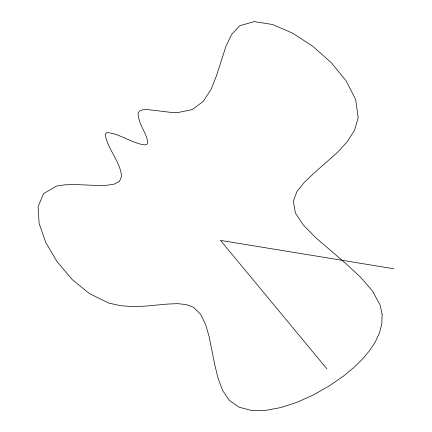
<?xml version="1.0" encoding="UTF-8"?>
<svg xmlns="http://www.w3.org/2000/svg" width="432" height="432" viewBox="0 0 432 432"><rect width="100%" height="100%" fill="white"/><g stroke="black" fill="none" stroke-linecap="round" stroke-linejoin="round"><path stroke-width="0.65" d="M393.914 268.774L220.487 240.403L326.894 368.852M382.142 314.507L381.834 323.644L379.507 332.78L375.332 341.842L369.484 350.757L362.146 359.456L353.495 367.875L343.694 375.932L329.114 386.019L313.394 394.924L297.157 402.23L280.989 407.522L265.502 410.384L251.294 410.4L238.977 407.155L229.149 400.226L222.685 390.582L218.122 378.486L214.796 364.878L209.207 336.933L205.616 324.475L200.615 314.291L193.531 307.314L186.224 304.538L177.493 303.658L167.573 304.058L145.163 306.148L133.153 306.58L120.938 305.764L108.751 303.059L89.478 293.657L71.912 279.261L57.024 261.614L45.776 242.476L39.145 223.592L38.086 206.728L43.567 193.628L56.56 186.052L65.583 184.766L75.816 184.599L96.979 185.425L106.445 185.323L114.183 184.145L119.47 181.343L121.57 176.364C120.22 160.974 107.557 149.348 105.138 134.352L106.952 132.516C120.231 133.844 131.355 143.019 144.542 144.936L147.193 144.191L147.76 142.036C146.097 131.938 138.056 123.584 138.148 113.141L139.763 110.851L142.916 109.739L147.301 109.539L171.175 112.406L177.217 112.693L192.343 109.588L203.24 101.374L210.983 89.5L216.632 75.406L225.941 46.343L231.741 34.258L239.728 25.731L254.313 21.6L272.533 24.505L292.599 33.156L312.73 46.273L331.139 62.554L346.037 80.725L355.644 99.495L358.171 117.569L354.58 130.226L347.112 141.907L337.063 152.782L314.388 172.811L304.349 182.315L296.892 191.705L293.317 201.166L295.402 212.971L303.426 225.126L315.679 237.632L346 263.704L360.628 277.263L372.622 291.173L380.252 305.429L382.142 314.507"/></g></svg>
